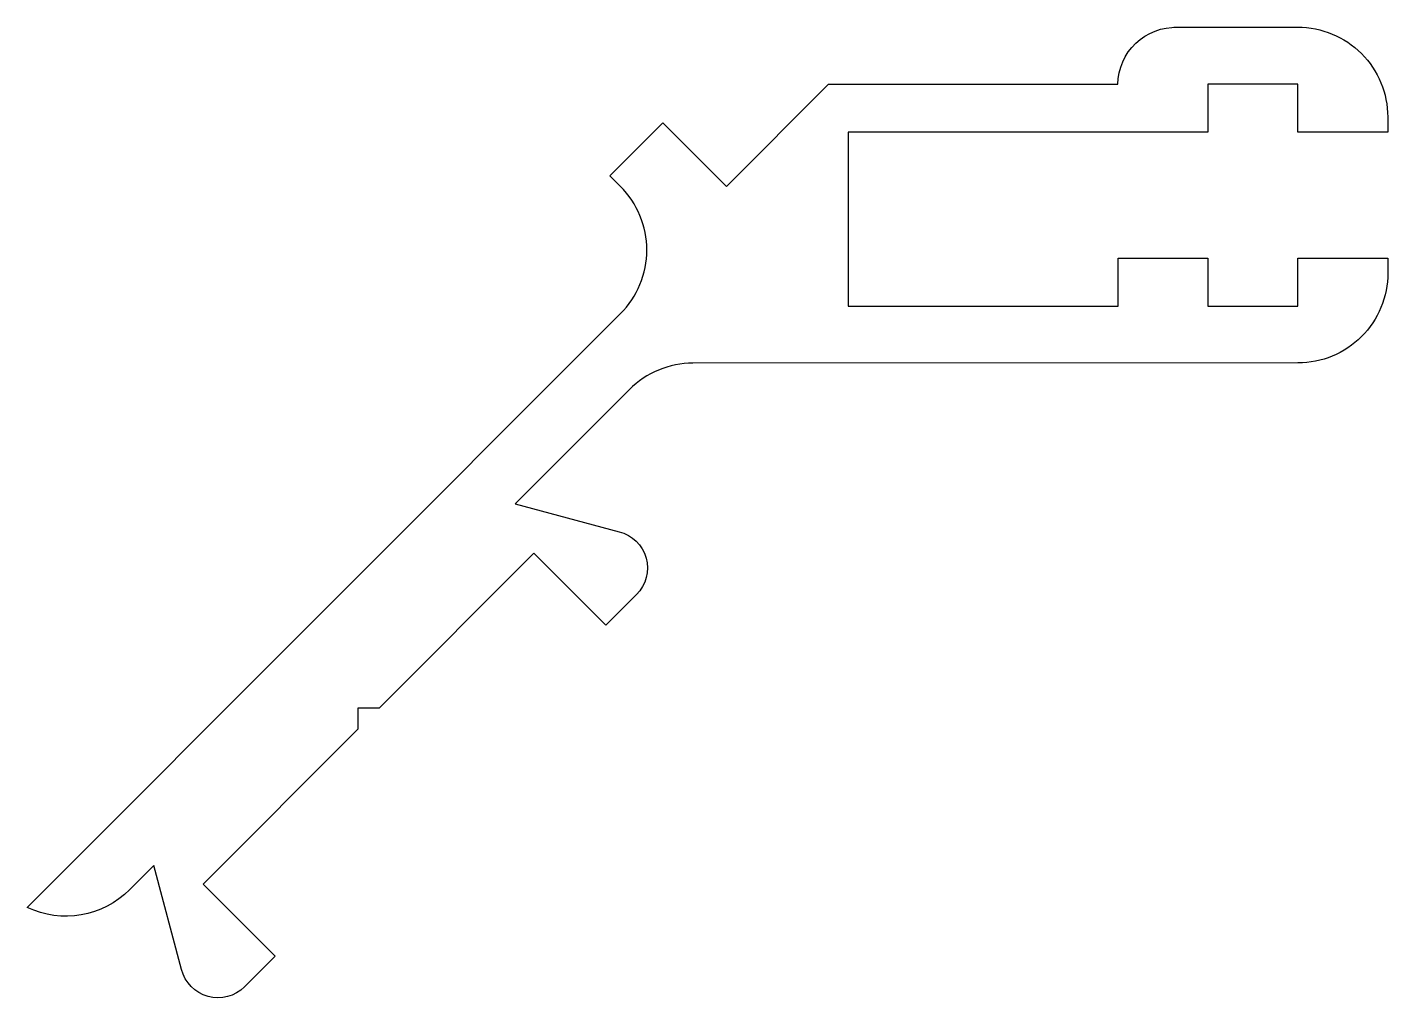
# Model space of a CAD drawing. Extents: x 232.6 to 278, y 240.2 to 272.5.
import ezdxf

# ---------------------------------------------------------------- set-up
doc = ezdxf.new("R2010")
doc.units = 0
doc.layers.add('ANA', color=220, linetype='CONTINUOUS')

msp = doc.modelspace()

# ---------------------------------------------------------------- linework, layer by layer
at = {"layer": 'ANA'}
msp.add_lwpolyline([(270.837, 272.547), (274.97, 272.548, -0.414214), (277.971, 269.549), (277.971, 269.049), (274.971, 269.048), (274.971, 270.648), (271.971, 270.647), (271.971, 269.047), (259.971, 269.043), (259.973, 263.243), (268.973, 263.246), (268.973, 264.846), (271.973, 264.847), (271.973, 263.247), (274.973, 263.248), (274.973, 264.848), (277.973, 264.849), (277.973, 264.349, -0.414214), (274.974, 261.348), (254.795, 261.341, 0.198912), (252.674, 260.462), (248.864, 256.649), (252.331, 255.721, -0.582543), (252.911, 253.625), (251.886, 252.6), (249.481, 255.003), (244.321, 249.839), (243.614, 249.839), (243.614, 249.132), (238.454, 243.968), (240.859, 241.565), (239.834, 240.539, -0.582543), (237.737, 241.118), (236.807, 244.584), (235.999, 243.775, -0.317837), (232.585, 243.188), (252.377, 262.994, 0.414214), (252.376, 267.237), (252.022, 267.59), (253.789, 269.359), (255.911, 267.238), (259.313, 270.643), (268.971, 270.646, -0.419392), (270.96, 272.547)], format="xyb", dxfattribs=at)

doc.saveas('drawing.dxf')
